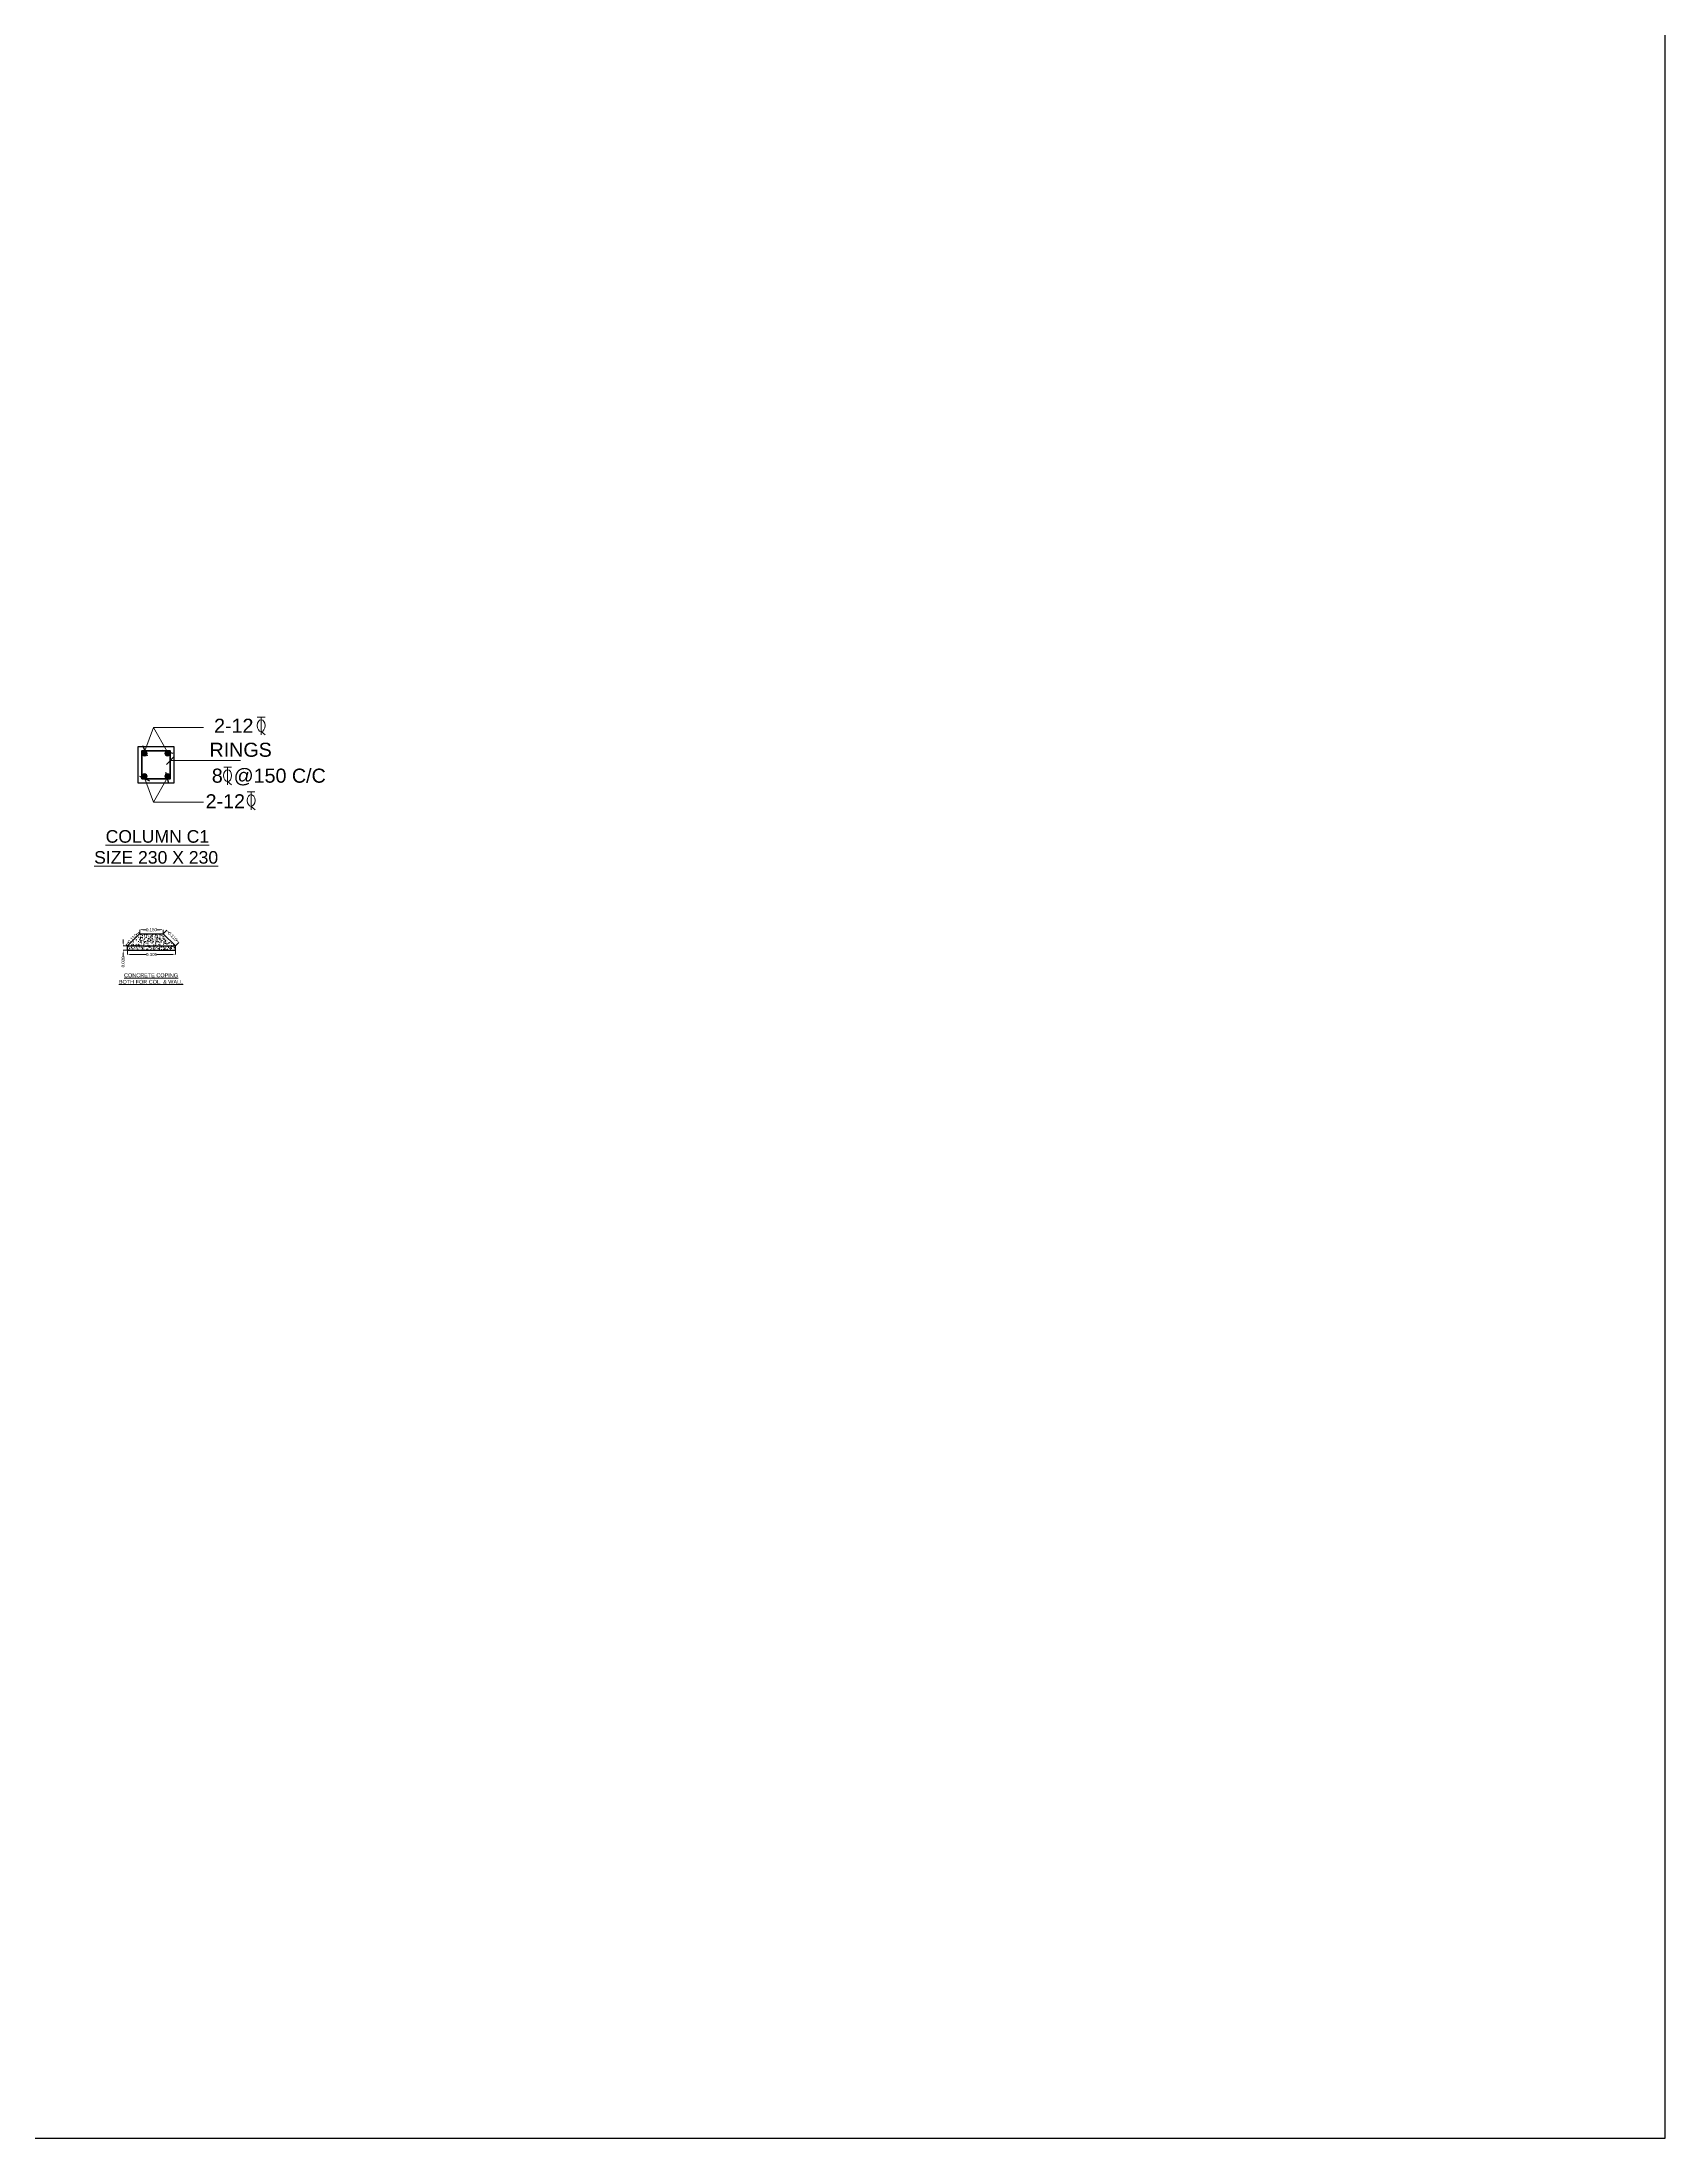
# Model space of a CAD drawing. Header units: millimetres. Extents: x 3614 to 12428, y -844 to 6844.
# Drawn here: x 5715.12 to 5725.44, y -803.27 to -789.93 of the extents above; entities that cross this region are included whole.
import ezdxf
from ezdxf.enums import TextEntityAlignment as Align

# ---------------------------------------------------------------- set-up
doc = ezdxf.new("R2010")
doc.units = ezdxf.units.MM
doc.header["$LTSCALE"] = 40
doc.header["$MEASUREMENT"] = 0
doc.header["$PDMODE"] = 32
doc.header["$PDSIZE"] = 0.02
doc.layers.get('Defpoints').update_dxf_attribs({"linetype": 'CONTINUOUS', "lineweight": 20})
for name, color, linetype, lineweight in [('BAR1', 42, 'CONTINUOUS', 30), ('Col-Hatch', 254, 'CONTINUOUS', 13), ('Dim', 220, 'CONTINUOUS', 15), ('TEXT', 7, 'CONTINUOUS', 20), ('Wall', 7, 'CONTINUOUS', 30)]:
    doc.layers.add(name, color=color, linetype=linetype, lineweight=lineweight)
doc.styles.add('ARIAL', font='arial.ttf')
doc.styles.add('DIM', font='arial.ttf')
doc.styles.add('dim-stylus bt', font='arial.ttf')
doc.styles.get("Standard").update_dxf_attribs({"font": 'txt.shx', "height": 0.03937})
doc.styles.add('Tabrej', font='GOTHIC.TTF')
doc.dimstyles.new('AA1', dxfattribs={"dimtxt": 80, "dimasz": 80, "dimexe": 0.18, "dimexo": 40, "dimgap": 20, "dimtad": 1, "dimdec": 0, "dimzin": 0, "dimdsep": 46, "dimtxsty": 'Standard', "dimblk": 'OBLIQUE', "dimcen": 0.09, "dimclrd": 256, "dimclre": 256, "dimadec": 0, "dimazin": 0, "dimtfac": 1, "dimtdec": 0, "dimtofl": 0, "dimtmove": 2, "dimatfit": 3, "dimldrblk": 'OBLIQUE', "dimfxl": 0, "dimtolj": 1, "dimtzin": 0, "dimlwd": -1, "dimlwe": -1, "dimarcsym": 0})
doc.dimstyles.new('Tabrej', dxfattribs={"dimtxt": 0.5, "dimasz": 0.45, "dimexe": 0.18, "dimexo": 0.0625, "dimgap": 0.09, "dimtad": 0, "dimdec": 3, "dimzin": 0, "dimdsep": 46, "dimtxsty": 'Tabrej', "dimcen": 0, "dimclrd": 256, "dimclre": 256, "dimclrt": 7, "dimaunit": 1, "dimadec": 3, "dimazin": 0, "dimtfac": 1, "dimtdec": 3, "dimtofl": 0, "dimtmove": 0, "dimatfit": 3, "dimfxl": 0, "dimtolj": 1, "dimtzin": 0, "dimlwd": -1, "dimlwe": -1, "dimarcsym": 0})

# ---------------------------------------------------------------- blocks, each defined once
blk = doc.blocks.new('*D399')
at = {"layer": 'Defpoints', "color": 0, "ltscale": 0.05, "transparency": 16777216}
for p in [(5715.66, -795.708), (5715.965, -795.708), (5715.965, -795.735)]:
    blk.add_point(p, dxfattribs=at)
at = {"layer": 'Dim', "ltscale": 0.05, "transparency": 16777216}
for p, q in [((5715.66, -795.708), (5715.66, -795.735)), ((5715.68, -795.735), (5715.779, -795.735)), ((5715.945, -795.735), (5715.847, -795.735)), ((5715.965, -795.708), (5715.965, -795.735))]:
    blk.add_line(p, q, dxfattribs=at)
for points in [[(5715.68, -795.732), (5715.68, -795.739), (5715.66, -795.735)], [(5715.945, -795.732), (5715.945, -795.739), (5715.965, -795.735)]]:
    blk.add_solid(points, dxfattribs=at)
at = {"layer": 'Dim', "color": 7, "ltscale": 0.05, "transparency": 16777216, "insert": (5715.813, -795.735), "char_height": 0.02, "attachment_point": 5, "style": 'DIM'}
blk.add_mtext('\\A1;0.305', dxfattribs=at)
blk = doc.blocks.new('*D400')
at = {"layer": 'Defpoints', "color": 0, "ltscale": 0.05, "transparency": 16777216}
for p in [(5715.633, -795.68), (5715.66, -795.68), (5715.66, -795.708)]:
    blk.add_point(p, dxfattribs=at)
at = {"layer": 'Dim', "ltscale": 0.05, "transparency": 16777216}
for p, q in [((5715.633, -795.66), (5715.633, -795.64)), ((5715.66, -795.68), (5715.633, -795.68)), ((5715.66, -795.708), (5715.633, -795.708)), ((5715.633, -795.728), (5715.633, -795.748))]:
    blk.add_line(p, q, dxfattribs=at)
for points in [[(5715.63, -795.66), (5715.636, -795.66), (5715.633, -795.68)], [(5715.63, -795.728), (5715.636, -795.728), (5715.633, -795.708)]]:
    blk.add_solid(points, dxfattribs=at)
at = {"layer": 'Dim', "color": 7, "ltscale": 0.05, "transparency": 16777216, "insert": (5715.633, -795.782), "char_height": 0.02, "attachment_point": 5, "rotation": 90, "style": 'DIM'}
blk.add_mtext('\\A1;0.028', dxfattribs=at)
blk = doc.blocks.new('*D401')
at = {"layer": 'Defpoints', "color": 0, "ltscale": 0.05, "transparency": 16777216}
for p in [(5715.888, -795.603), (5715.987, -795.658), (5715.965, -795.68)]:
    blk.add_point(p, dxfattribs=at)
at = {"layer": 'Dim', "ltscale": 0.05, "transparency": 16777216}
for p, q in [((5715.888, -795.603), (5715.91, -795.581)), ((5715.924, -795.595), (5715.925, -795.596)), ((5715.965, -795.68), (5715.987, -795.658)), ((5715.973, -795.644), (5715.972, -795.643))]:
    blk.add_line(p, q, dxfattribs=at)
for points in [[(5715.926, -795.593), (5715.922, -795.597), (5715.91, -795.581)], [(5715.976, -795.642), (5715.971, -795.646), (5715.987, -795.658)]]:
    blk.add_solid(points, dxfattribs=at)
at = {"layer": 'Dim', "color": 7, "ltscale": 0.05, "transparency": 16777216, "insert": (5715.949, -795.62), "char_height": 0.02, "attachment_point": 5, "rotation": 315, "style": 'DIM'}
blk.add_mtext('\\A1;0.110', dxfattribs=at)
blk = doc.blocks.new('*D402')
at = {"layer": 'Defpoints', "color": 0, "ltscale": 0.05, "transparency": 16777216}
for p in [(5715.73, -795.595), (5715.738, -795.603), (5715.66, -795.68)]:
    blk.add_point(p, dxfattribs=at)
at = {"layer": 'Dim', "ltscale": 0.05, "transparency": 16777216}
for p, q in [((5715.666, -795.658), (5715.667, -795.657)), ((5715.715, -795.609), (5715.715, -795.61)), ((5715.738, -795.603), (5715.73, -795.595)), ((5715.66, -795.68), (5715.652, -795.672))]:
    blk.add_line(p, q, dxfattribs=at)
for points in [[(5715.664, -795.656), (5715.669, -795.66), (5715.652, -795.672)], [(5715.713, -795.606), (5715.718, -795.611), (5715.73, -795.595)]]:
    blk.add_solid(points, dxfattribs=at)
at = {"layer": 'Dim', "color": 7, "ltscale": 0.05, "transparency": 16777216, "insert": (5715.691, -795.633), "char_height": 0.02, "attachment_point": 5, "rotation": 45, "style": 'DIM'}
blk.add_mtext('\\A1;0.110', dxfattribs=at)
blk = doc.blocks.new('*D403')
at = {"layer": 'Defpoints', "color": 0, "ltscale": 0.05, "transparency": 16777216}
for p in [(5715.738, -795.603), (5715.888, -795.577), (5715.888, -795.603)]:
    blk.add_point(p, dxfattribs=at)
at = {"layer": 'Dim', "ltscale": 0.05, "transparency": 16777216}
for p, q in [((5715.738, -795.603), (5715.738, -795.577)), ((5715.758, -795.577), (5715.779, -795.577)), ((5715.868, -795.577), (5715.846, -795.577)), ((5715.888, -795.603), (5715.888, -795.577))]:
    blk.add_line(p, q, dxfattribs=at)
for points in [[(5715.758, -795.574), (5715.758, -795.58), (5715.738, -795.577)], [(5715.868, -795.574), (5715.868, -795.58), (5715.888, -795.577)]]:
    blk.add_solid(points, dxfattribs=at)
at = {"layer": 'Dim', "color": 7, "ltscale": 0.05, "transparency": 16777216, "insert": (5715.813, -795.577), "char_height": 0.02, "attachment_point": 5, "style": 'DIM'}
blk.add_mtext('\\A1;0.150', dxfattribs=at)

msp = doc.modelspace()

# ---------------------------------------------------------------- hatches: boundary and pattern name
at = {"layer": 'Col-Hatch'}
h = msp.add_hatch(dxfattribs=at)
h.set_pattern_fill('AR-CONC', color=256, scale=0.004919, style=0)
h.set_pattern_definition([(50, (5463.05972, -631.821616), (0.0352817188, -0.0030867504), [0.0036892176, -0.040581394]), (355, (5463.05972, -631.821616), (-0.006825118, 0.0370000064), [0.002951374, -0.032465115]), (100.4514, (5463.06266, -631.821873), (0.0284566268, 0.0339132335), [0.0031353524, -0.034488878]), (46.1842, (5463.05972, -631.811778), (0.0524971265, -0.008141809), [0.005533826, -0.060872091]), (96.6356, (5463.064096, -631.812456), (0.045975655, 0.047916438), [0.004703029, -0.051733308]), (351.1842, (5463.05972, -631.81178), (0.045975618, 0.047916473), [0.004427061, -0.048697673]), (21, (5463.06464, -631.814237), (0.0293616002, -0.0198046494), [0.0036892176, -0.040581394]), (326, (5463.06464, -631.814237), (0.011968576, 0.0356698177), [0.002951374, -0.032465115]), (71.4514, (5463.067087, -631.815888), (0.0413301884, 0.015865136), [0.0031353524, -0.034488878]), (37.5, (5463.059721, -631.821616), (0.00059813803, 0.01637490497), [0, -0.0320715985, 0, -0.0329570108, 0, -0.032588089]), (7.5, (5463.05972, -631.821616), (0.012940277, 0.0194009418), [0, -0.0187904151, 0, -0.031333755, 0, -0.012420366]), (327.5, (5463.048752, -631.821616), (0.0262584952, -0.0011094644), [0, -0.0122973921, 0, -0.0383678633, 0, -0.0509112032]), (317.5, (5463.043833, -631.821616), (0.028686676, 0.0049241209), [0, -0.0159866097, 0, -0.0254801964, 0, -0.0361543327])])
h.paths.add_polyline_path([(5715.8878, -795.6028), (5715.7378, -795.6028), (5715.6603, -795.6803), (5715.9653, -795.6803)])
h.paths.add_polyline_path([(5715.9653, -795.6803), (5715.6603, -795.6803), (5715.6603, -795.7078), (5715.9653, -795.7078)])
at = {"layer": 'TEXT'}
h = msp.add_hatch(color=256, dxfattribs=at)
edge = h.paths.add_edge_path()
edge.add_arc((5715.7688, -794.4547), 0.017, 0, 360)
h = msp.add_hatch(color=256, dxfattribs=at)
edge = h.paths.add_edge_path()
edge.add_arc((5715.9149, -794.4547), 0.017, 0, 360)
h = msp.add_hatch(color=256, dxfattribs=at)
edge = h.paths.add_edge_path()
edge.add_arc((5715.7688, -794.6009), 0.017, 0, 360)
h = msp.add_hatch(color=256, dxfattribs=at)
edge = h.paths.add_edge_path()
edge.add_arc((5715.9149, -794.6009), 0.017, 0, 360)

# ---------------------------------------------------------------- linework, layer by layer
at = {"layer": 'BAR1', "lineweight": 35, "ltscale": 0.04}
msp.add_lwpolyline([(5715.7518, -794.6178), (5715.9318, -794.6178), (5715.9318, -794.4378), (5715.7518, -794.4378)], close=True, dxfattribs=at)
at = {"layer": 'TEXT', "ltscale": 0.04}
for p, q in [((5716.5356, -794.2237), (5716.4863, -794.2237)), ((5716.5109, -794.2237), (5716.5109, -794.3376)), ((5716.5109, -794.3158), (5716.5358, -794.3376)), ((5716.3221, -794.5421), (5716.2727, -794.5421)), ((5716.2974, -794.5421), (5716.2974, -794.6559)), ((5716.2974, -794.6341), (5716.3222, -794.6559)), ((5716.4718, -794.7003), (5716.4225, -794.7003)), ((5716.4472, -794.7003), (5716.4472, -794.8142)), ((5716.4472, -794.7924), (5716.472, -794.8142))]:
    msp.add_line(p, q, dxfattribs=at)
at = {"layer": 'TEXT'}
for centre in [(5715.7688, -794.4547), (5715.9149, -794.4547), (5715.7688, -794.6009), (5715.9149, -794.6009)]:
    msp.add_circle(centre, 0.017, dxfattribs=at)
at = {"layer": 'TEXT', "ltscale": 0.04}
for centre in [(5716.5109, -794.2782), (5716.2974, -794.5965), (5716.4472, -794.7548)]:
    msp.add_ellipse(centre, major_axis=(0, 0.0376), ratio=0.6666667, dxfattribs=at)
at = {"layer": 'Wall'}
for p, q in [((5715.6603, -795.6803), (5715.7378, -795.6028)), ((5715.7378, -795.6028), (5715.8878, -795.6028)), ((5715.9653, -795.6803), (5715.8878, -795.6028)), ((5715.6603, -795.6803), (5715.9653, -795.6803)), ((5715.6603, -795.7078), (5715.6603, -795.6803)), ((5715.6603, -795.7078), (5715.9653, -795.7078)), ((5715.9653, -795.7078), (5715.9653, -795.6803))]:
    msp.add_line(p, q, dxfattribs=at)
at = {"layer": 'Wall', "ltscale": 0.05}
msp.add_lwpolyline([(5725.4444, -773.9179), (5686.762, -773.9179), (5686.762, -803.268), (5725.4444, -803.268)], close=True, dxfattribs=at)
at = {"layer": 'Wall'}
msp.add_lwpolyline([(5715.7268, -794.6428), (5715.9568, -794.6428), (5715.9568, -794.4128), (5715.7268, -794.4128)], close=True, dxfattribs=at)

# ---------------------------------------------------------------- texts
at = {"layer": 'TEXT', "style": 'ARIAL'}
for s, p in [('2-12', (5716.3367, -794.2785)), ('RINGS', (5716.3805, -794.4319)), ('8  @150 C/C', (5716.5597, -794.6034)), ('2-12', (5716.2826, -794.7592))]:
    msp.add_text(s, height=0.0896, dxfattribs=at).set_placement(p, align=Align.MIDDLE)
at = {"layer": 'TEXT', "width": 1.387634, "style": 'dim-stylus bt'}
for s, insert, char_height, attachment_point in [('\\pi0.37775;{\\LCOLUMN C1\\P\\pi0.30449;SIZE 230 X 230}', (5715.1438, -795.0508), 0.08, 4), ('{\\LCONCRETE COPING\\PBOTH FOR COL. & WALL}', (5715.8103, -795.8549), 0.025, 2)]:
    msp.add_mtext(s, dxfattribs=dict(at, insert=insert, char_height=char_height, attachment_point=attachment_point))

# ---------------------------------------------------------------- dimensions: what is measured, and where the dimension line sits
at = {"layer": 'Dim', "ltscale": 0.05}
dim = msp.add_linear_dim(base=(5715.6330429138, -795.6802829967), p1=(5715.6602766945, -795.7077829967), p2=(5715.6602766945, -795.6802829967), angle=90, dimstyle='Tabrej', override={"dimtxt": 0.02, "dimasz": 0.02, "dimexe": 0, "dimexo": 0, "dimgap": 0, "dimpost": '\\X', "dimtxsty": 'DIM', "dimfxl": 0.18, "dimarcsym": 1}, dxfattribs=at)
dim.commit()
dim.dimension.update_dxf_attribs({"geometry": '*D400', "text_midpoint": (5715.6330429138, -795.7815483445), "dimtype": 160})
for p1, p2, distance, picture, middle in [((5715.6603, -795.6803), (5715.7378, -795.6028), 0.0116, '*D402', (5715.6908, -795.6334)), ((5715.8878, -795.6028), (5715.9653, -795.6803), 0.0312, '*D401', (5715.9486, -795.6195))]:
    dim = msp.add_aligned_dim(p1=p1, p2=p2, distance=distance, dimstyle='Tabrej', override={"dimtxt": 0.02, "dimasz": 0.02, "dimexe": 0, "dimexo": 0, "dimgap": 0, "dimpost": '\\X', "dimtxsty": 'DIM', "dimfxl": 0.18, "dimarcsym": 1}, dxfattribs=at)
    dim.commit()
    dim.dimension.update_dxf_attribs({"geometry": picture, "text_midpoint": middle})
for base, p1, p2, picture, middle in [((5715.8878, -795.5769), (5715.7378, -795.6028), (5715.8878, -795.6028), '*D403', (5715.8128, -795.5769)), ((5715.9653, -795.7353), (5715.6603, -795.7078), (5715.9653, -795.7078), '*D399', (5715.8128, -795.7353))]:
    dim = msp.add_linear_dim(base=base, p1=p1, p2=p2, dimstyle='Tabrej', override={"dimtxt": 0.02, "dimasz": 0.02, "dimexe": 0, "dimexo": 0, "dimgap": 0, "dimpost": '\\X', "dimtxsty": 'DIM', "dimfxl": 0.18, "dimarcsym": 1}, dxfattribs=at)
    dim.commit()
    dim.dimension.update_dxf_attribs({"geometry": picture, "text_midpoint": middle})

# ---------------------------------------------------------------- leaders
at = {"layer": 'Dim', "ltscale": 0.04}
for points in [[(5715.7706, -794.4378), (5715.8251, -794.2908), (5716.1444, -794.2908)], [(5715.914, -794.4438), (5715.8251, -794.2908), (5716.1444, -794.2908)], [(5715.9334, -794.4998), (5716.3805, -794.4998)], [(5715.7706, -794.6178), (5715.8251, -794.7648), (5716.1444, -794.7648)], [(5715.914, -794.6118), (5715.8251, -794.7648), (5716.1444, -794.7648)]]:
    msp.add_leader(points, dimstyle='AA1', override={"dimasz": 0.05, "dimgap": 2, "dimtad": 0}, dxfattribs=at)

doc.saveas('drawing.dxf')
